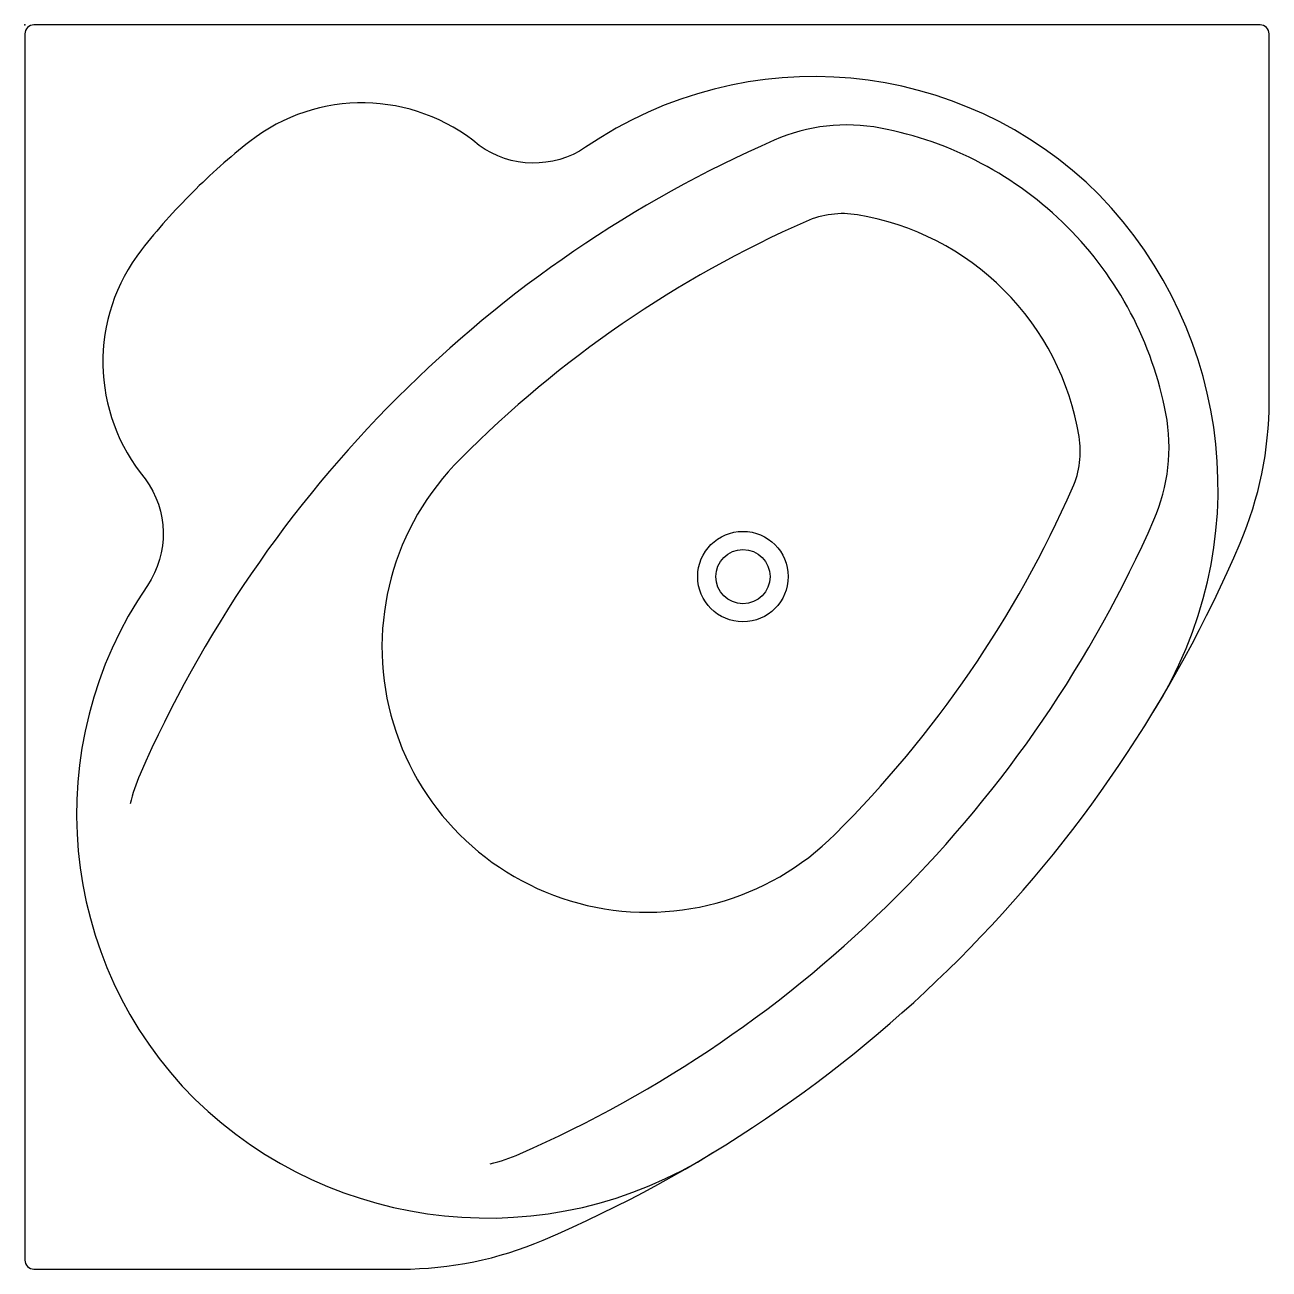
# Model space of a CAD drawing. Extents: x -5980.63 to -5979.26, y -5956.5 to -5955.12.
import ezdxf

# ---------------------------------------------------------------- set-up
doc = ezdxf.new("R2010")
doc.units = 0
doc.header["$LTSCALE"] = 30
doc.layers.get('0').update_dxf_attribs({"linetype": 'CONTINUOUS'})

msp = doc.modelspace()

# ---------------------------------------------------------------- linework, layer by layer
at = {"color": 0}
for points in [[(-5980.6239, -5956.4957), (-5980.218, -5956.4957, 0.101142), (-5980.0611, -5956.4636, 0.193461), (-5979.291, -5955.6935, 0.101142), (-5979.2589, -5955.5366), (-5979.2589, -5955.1307, 0.414214), (-5979.2689, -5955.1207), (-5980.6239, -5955.1207, 0.414214), (-5980.6339, -5955.1307), (-5980.6339, -5956.4857, 0.414214)], [(-5979.552, -5955.4137, 0.156878), (-5979.7139, -5955.3306, 0.145765), (-5979.7705, -5955.3378, 0.093902), (-5980.1527, -5955.6003, 1.003262), (-5979.7385, -5956.0149, 0.09316), (-5979.4761, -5955.6322, 0.145765), (-5979.4689, -5955.5756, 0.156878)]]:
    msp.add_lwpolyline(points, format="xyb", close=True, dxfattribs=at)
for points in [[(-5979.3871, -5955.8803, 0.346507), (-5979.4467, -5955.3085, 0.361238), (-5980.0143, -5955.256, -0.315283), (-5980.132, -5955.2538, 0.353716), (-5980.3855, -5955.2496, 0.029827), (-5980.4488, -5955.3058, 0.029827), (-5980.505, -5955.3692, 0.353416), (-5980.5009, -5955.6224, -0.315556), (-5980.4986, -5955.7403, 0.361238), (-5980.4462, -5956.3079, 0.34709), (-5979.8735, -5956.367)], [(-5980.1198, -5956.3794, 0.043468), (-5980.0869, -5956.3683, 0.093319), (-5979.6707, -5956.084, 0.093319), (-5979.3863, -5955.6677, 0.15117), (-5979.373, -5955.5502, 0.150742), (-5979.4821, -5955.3438, 0.150742), (-5979.6885, -5955.2347, 0.15117), (-5979.8059, -5955.2481, 0.093319), (-5980.2222, -5955.5324, 0.093319), (-5980.5066, -5955.9487, 0.043468), (-5980.5177, -5955.9816)]]:
    msp.add_lwpolyline(points, format="xyb", dxfattribs=at)
for radius in [0.05, 0.03]:
    msp.add_circle((-5979.8404, -5955.7304), radius, dxfattribs=at)
msp.add_point((-5980.6339, -5955.1207), dxfattribs=at)

doc.saveas('drawing.dxf')
